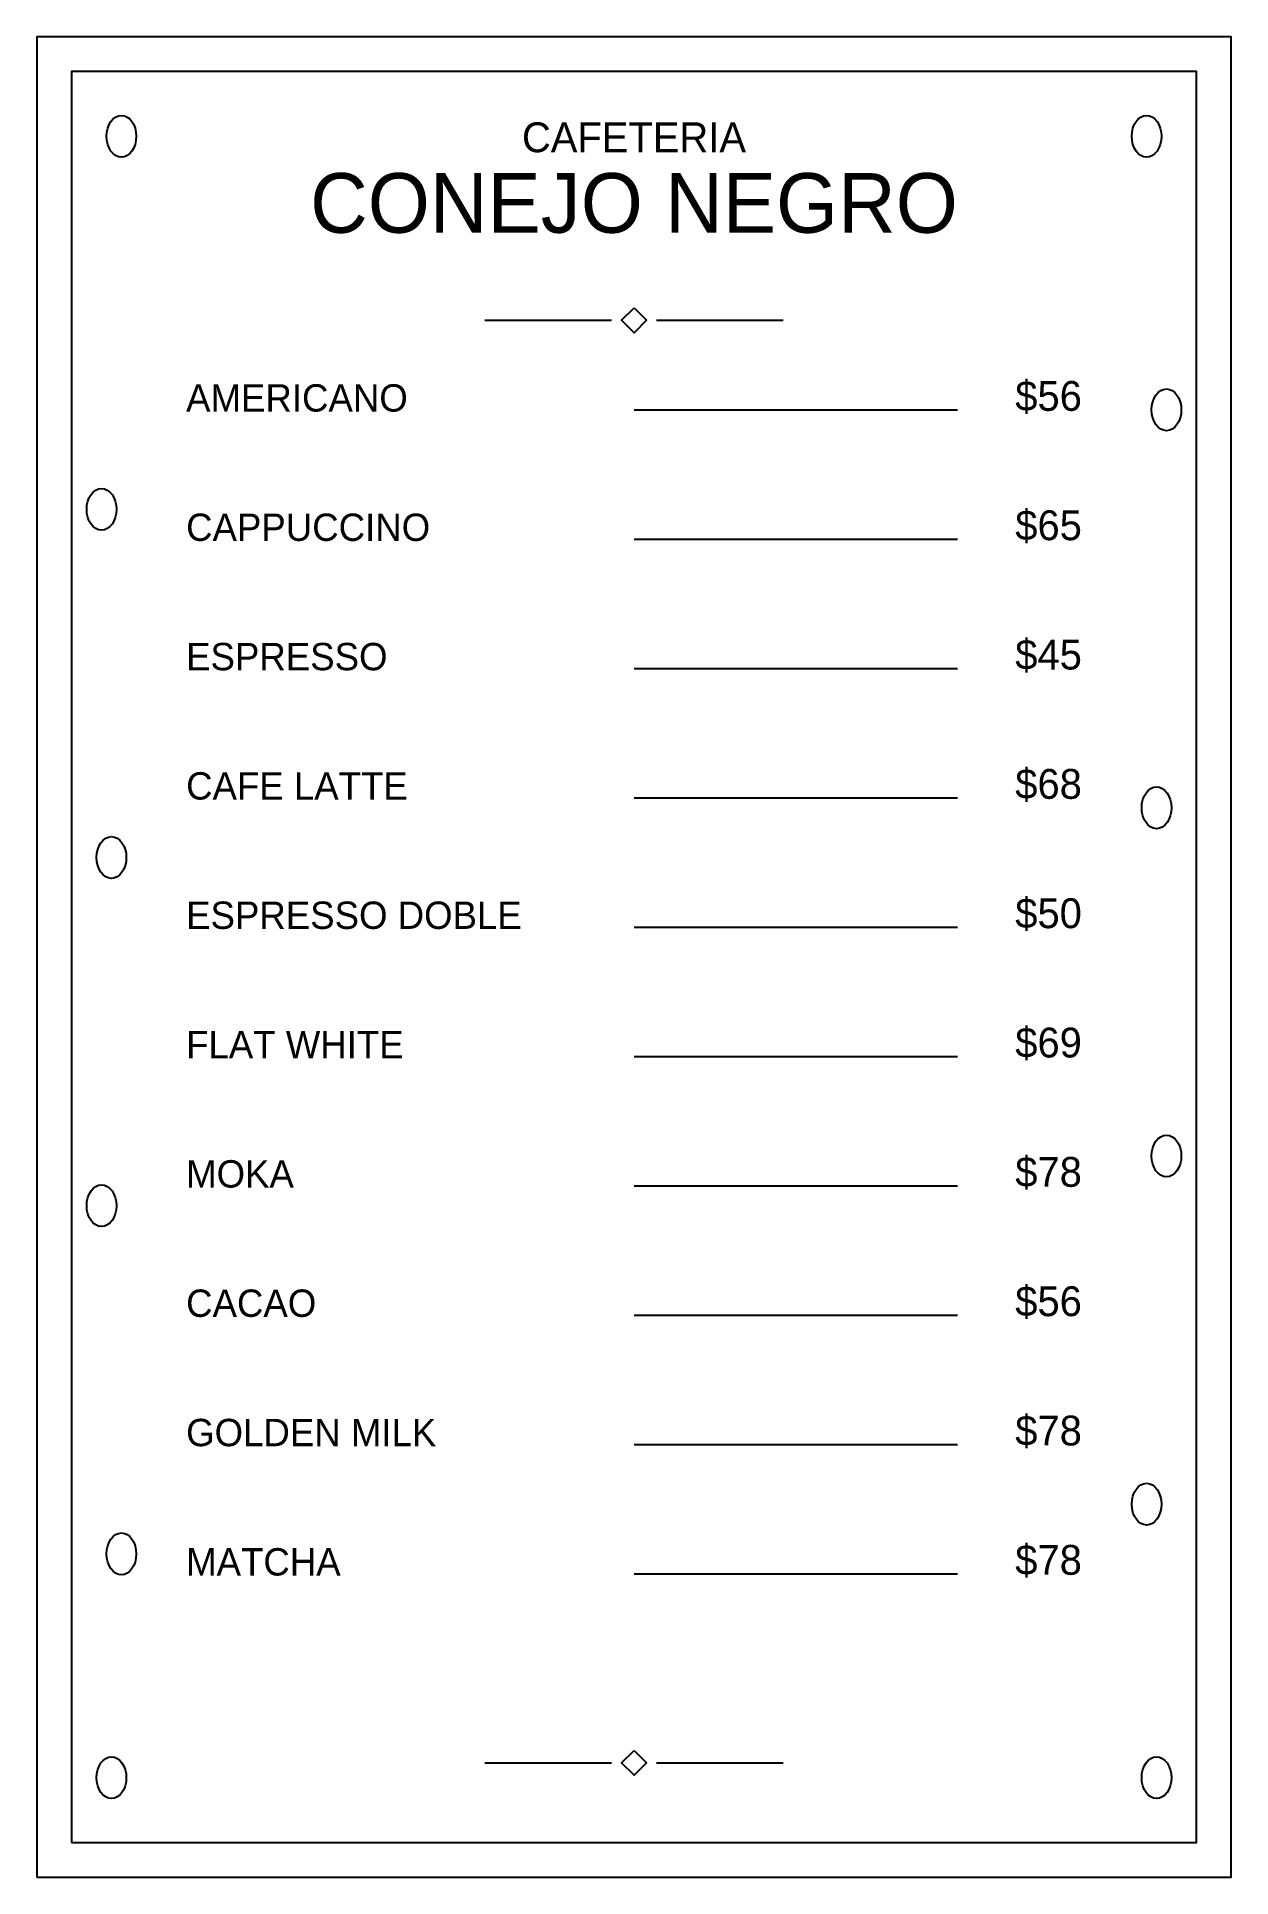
# Model space of a CAD drawing. Header units: metres. Extents: x 5 to 245, y 5 to 375.
import ezdxf
from ezdxf.enums import TextEntityAlignment as Align

# ---------------------------------------------------------------- set-up
doc = ezdxf.new("R2010")
doc.units = ezdxf.units.M
for name, color, linetype in [('CUT', 1, 'Continuous'), ('DECOR', 3, 'Continuous'), ('ENGRAVE', 5, 'Continuous')]:
    doc.layers.add(name, color=color, linetype=linetype)

msp = doc.modelspace()

# ---------------------------------------------------------------- linework, layer by layer
at = {"layer": 'CUT'}
msp.add_lwpolyline([(5, 5), (245, 5), (245, 375), (5, 375), (5, 5)], dxfattribs=at)
at = {"layer": 'DECOR'}
for p, q in [((95, 318), (120.5, 318)), ((129.5, 318), (155, 318)), ((125, 300), (190, 300)), ((125, 274), (190, 274)), ((125, 248), (190, 248)), ((125, 222), (190, 222)), ((125, 196), (190, 196)), ((125, 170), (190, 170)), ((125, 144), (190, 144)), ((125, 118), (190, 118)), ((125, 92), (190, 92)), ((125, 66), (190, 66)), ((95, 28), (120.5, 28)), ((129.5, 28), (155, 28))]:
    msp.add_line(p, q, dxfattribs=at)
for points in [[(12, 12), (238, 12), (238, 368), (12, 368), (12, 12)], [(125, 320.5), (127.5, 318), (125, 315.5), (122.5, 318), (125, 320.5)], [(125, 30.5), (127.5, 28), (125, 25.5), (122.5, 28), (125, 30.5)]]:
    msp.add_lwpolyline(points, dxfattribs=at)
for centre in [(22, 355), (228, 355), (232, 300), (18, 280), (230, 220), (20, 210), (232, 150), (18, 140), (228, 80), (22, 70), (20, 25), (230, 25)]:
    msp.add_ellipse(centre, major_axis=(0, 4.2), ratio=0.71, dxfattribs=at)

# ---------------------------------------------------------------- texts
at = {"layer": 'ENGRAVE'}
for s, height, p in [('CAFETERIA', 6, (125, 350)), ('CONEJO NEGRO', 12, (125, 332))]:
    msp.add_text(s, height=height, dxfattribs=at).set_placement(p, align=Align.BOTTOM_CENTER)
for s, p in [('AMERICANO', (35, 298)), ('CAPPUCCINO', (35, 272)), ('ESPRESSO', (35, 246)), ('CAFE LATTE', (35, 220)), ('ESPRESSO DOBLE', (35, 194)), ('FLAT WHITE', (35, 168)), ('MOKA', (35, 142)), ('CACAO', (35, 116)), ('GOLDEN MILK', (35, 90)), ('MATCHA', (35, 64))]:
    msp.add_text(s, height=5.5, dxfattribs=at).set_placement(p, align=Align.BOTTOM_LEFT)
for s, p in [('$56', (215, 298)), ('$65', (215, 272)), ('$45', (215, 246)), ('$68', (215, 220)), ('$50', (215, 194)), ('$69', (215, 168)), ('$78', (215, 142)), ('$56', (215, 116)), ('$78', (215, 90)), ('$78', (215, 64))]:
    msp.add_text(s, height=6, dxfattribs=at).set_placement(p, align=Align.BOTTOM_RIGHT)

doc.saveas('drawing.dxf')
